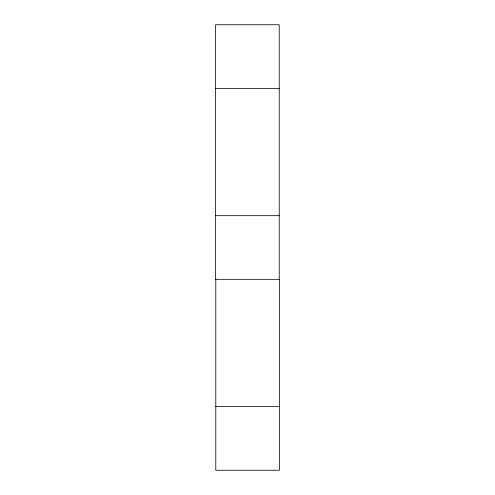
<?xml version="1.0" encoding="UTF-8"?>
<svg xmlns="http://www.w3.org/2000/svg" width="495" height="495" viewBox="0 0 495 495"><rect width="100%" height="100%" fill="white"/><g stroke="black" fill="none" stroke-linecap="round" stroke-linejoin="round"><path stroke-width="0.74" d="M215.566 88.395L279.211 88.395M215.566 215.678L279.211 215.678M215.789 406.605L279.434 406.605M279.211 279.322L279.211 24.75L215.566 24.75L215.566 279.322L279.434 279.322L279.434 470.25L215.789 470.25L215.789 279.322"/></g></svg>
